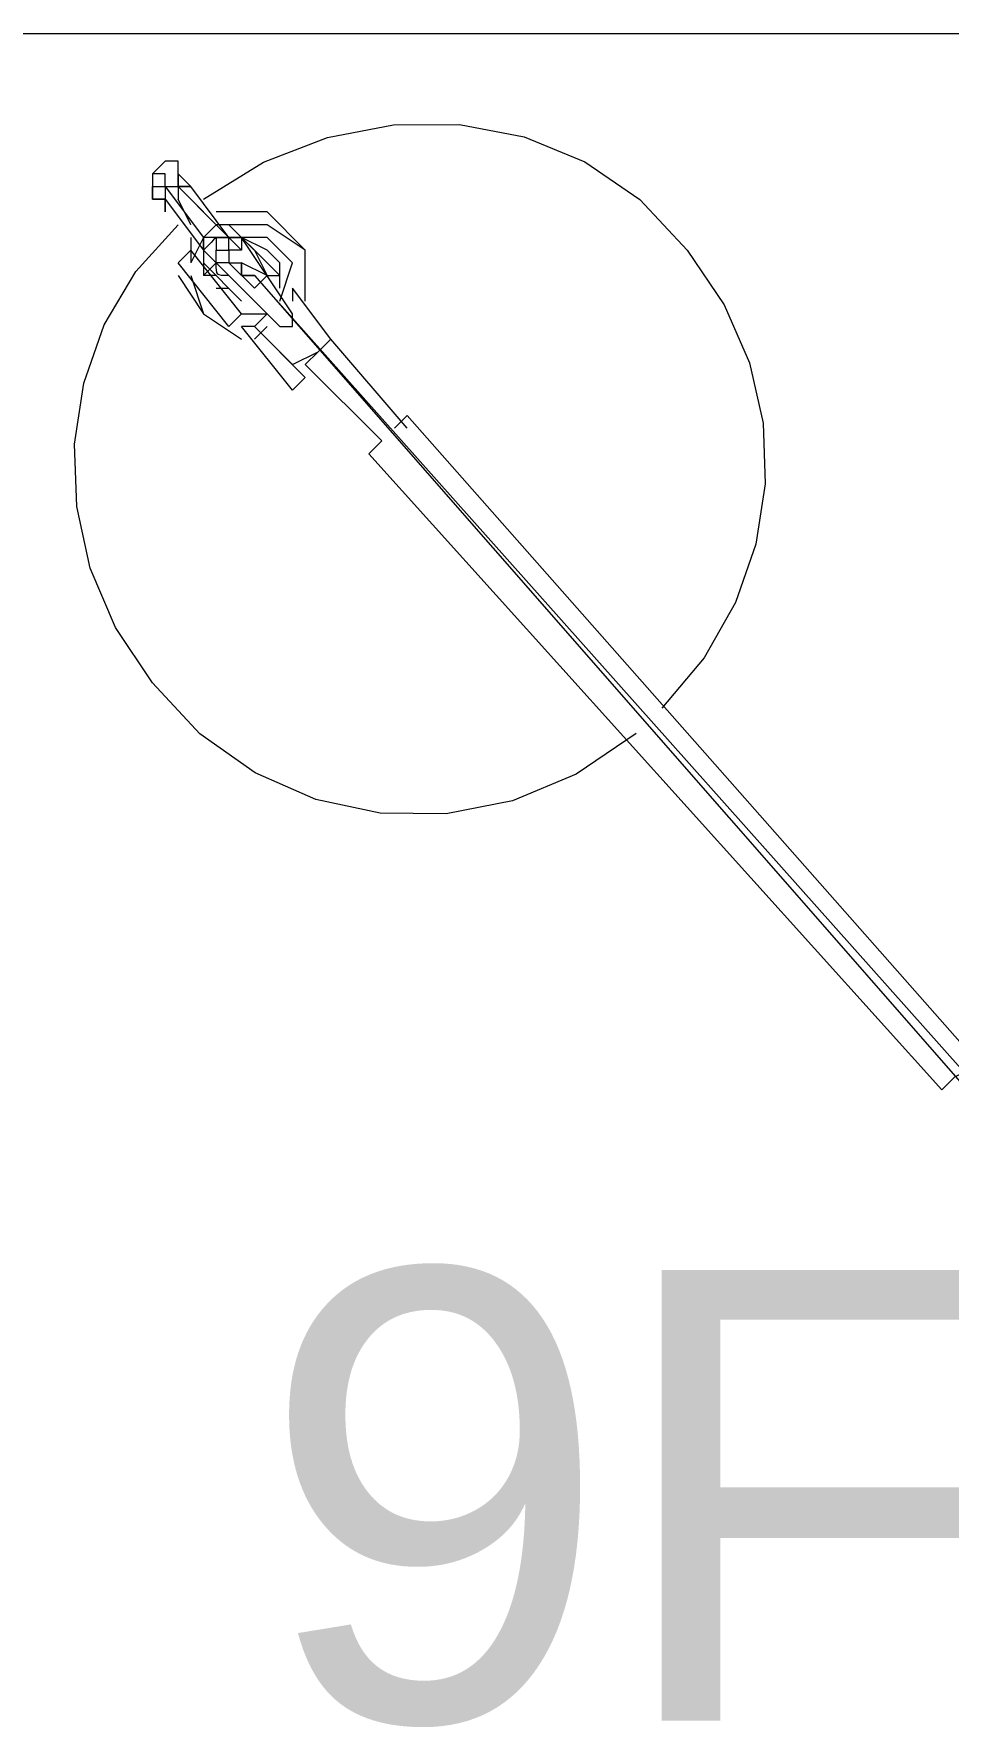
# Model space of a CAD drawing. Header units: millimetres. Extents: x 71769 to 78969, y 7991 to 11789.
# Drawn here: x 74127.4 to 74157.8, y 11263.7 to 11320.1 of the extents above; entities that cross this region are included whole.
import ezdxf

# ---------------------------------------------------------------- set-up
doc = ezdxf.new("R2010")
doc.units = ezdxf.units.MM
doc.header["$LTSCALE"] = 5
doc.header["$MEASUREMENT"] = 0
doc.linetypes.add('AUSGEZOGEN', pattern=[0])
doc.layers.add('204_180704_Marc Cain Einrichtung#Maßlinie 1_100', color=7, linetype='AUSGEZOGEN', lineweight=18)
doc.layers.add('E_BEL', color=1, linetype='CONTINUOUS')
doc.styles.add('ARIAL', font='arial.ttf')

msp = doc.modelspace()

# ---------------------------------------------------------------- linework, layer by layer
at = {"layer": '204_180704_Marc Cain Einrichtung#Maßlinie 1_100', "color": 251, "linetype": 'AUSGEZOGEN', "lineweight": 13, "true_color": 0x494949}
msp.add_line((74225.79, 11320.063), (74125.887, 11320.063), dxfattribs=at)
at = {"layer": '204_180704_Marc Cain Einrichtung#Maßlinie 1_100', "color": 18, "linetype": 'AUSGEZOGEN', "lineweight": 13, "true_color": 0x000000}
for p, q in [((74131.39, 11314.983), (74131.39, 11314.56)), ((74131.813, 11314.983), (74133.083, 11313.29)), ((74131.813, 11314.983), (74131.813, 11314.983)), ((74132.237, 11315.406), (74132.237, 11315.406)), ((74132.66, 11314.983), (74132.237, 11315.406)), ((74133.507, 11313.713), (74132.237, 11314.983)), ((74133.083, 11314.137), (74132.237, 11314.983)), ((74133.93, 11313.29), (74132.66, 11314.983)), ((74132.66, 11314.983), (74132.66, 11314.983)), ((74132.66, 11314.983), (74132.66, 11314.983)), ((74131.813, 11314.56), (74133.083, 11312.867)), ((74131.813, 11314.56), (74131.813, 11314.56)), ((74131.813, 11314.137), (74131.813, 11314.56)), ((74131.813, 11314.56), (74131.813, 11314.56)), ((74132.66, 11313.713), (74132.237, 11314.56)), ((74133.083, 11314.137), (74133.083, 11314.137)), ((74132.66, 11313.713), (74132.66, 11313.713)), ((74133.083, 11313.29), (74132.66, 11312.443)), ((74132.66, 11313.29), (74132.66, 11312.443)), ((74133.083, 11312.867), (74133.083, 11313.29)), ((74133.93, 11313.29), (74133.507, 11313.713)), ((74133.507, 11313.29), (74133.507, 11313.29)), ((74133.93, 11313.713), (74133.93, 11313.713)), ((74135.623, 11312.02), (74133.93, 11313.713)), ((74134.353, 11312.867), (74133.93, 11313.29)), ((74136.047, 11310.75), (74134.353, 11313.29)), ((74134.353, 11313.29), (74134.777, 11312.867)), ((74132.66, 11312.867), (74132.237, 11312.443)), ((74134.353, 11310.75), (74132.66, 11312.867)), ((74133.083, 11312.867), (74133.083, 11312.443)), ((74133.507, 11312.443), (74133.083, 11312.867)), ((74133.93, 11312.02), (74133.083, 11312.867)), ((74133.507, 11312.443), (74133.507, 11312.867)), ((74134.777, 11312.867), (74135.2, 11312.02)), ((74133.93, 11310.327), (74132.237, 11312.443)), ((74134.353, 11311.173), (74133.083, 11312.443)), ((74133.507, 11312.443), (74133.083, 11312.02)), ((74133.083, 11312.443), (74133.083, 11312.02)), ((74133.507, 11312.443), (74135.623, 11310.327)), ((74134.777, 11311.597), (74133.93, 11312.443)), ((74135.2, 11312.02), (74134.353, 11312.443)), ((74133.507, 11312.02), (74133.083, 11312.02)), ((74133.507, 11311.597), (74133.93, 11311.597)), ((74133.93, 11312.02), (74133.93, 11312.02)), ((74134.777, 11311.173), (74133.93, 11312.02)), ((74134.353, 11312.02), (74134.353, 11312.02)), ((74135.2, 11312.02), (74135.623, 11312.02)), ((74135.2, 11312.02), (74135.2, 11312.02)), ((74135.2, 11312.02), (74135.2, 11312.02)), ((74136.047, 11311.597), (74136.047, 11311.173)), ((74137.317, 11309.903), (74136.047, 11311.597)), ((74134.353, 11311.173), (74134.353, 11311.173)), ((74134.353, 11311.173), (74134.353, 11311.173)), ((74134.777, 11311.173), (74134.777, 11311.173)), ((74133.93, 11310.327), (74134.353, 11310.75)), ((74134.353, 11310.75), (74135.2, 11310.75)), ((74134.353, 11310.75), (74135.2, 11310.75)), ((74135.2, 11310.75), (74134.777, 11310.327)), ((74134.777, 11310.327), (74134.353, 11310.327)), ((74136.047, 11308.21), (74134.353, 11310.327)), ((74136.47, 11308.633), (74134.777, 11310.327)), ((74136.047, 11309.057), (74134.777, 11310.327)), ((74134.777, 11309.903), (74135.2, 11310.327)), ((74135.2, 11309.903), (74135.2, 11309.903)), ((74135.2, 11309.903), (74135.2, 11309.903)), ((74139.857, 11306.94), (74137.317, 11309.903)), ((74135.623, 11309.48), (74135.623, 11309.48)), ((74136.47, 11309.057), (74139.01, 11306.517)), ((74136.047, 11308.21), (74136.47, 11308.633)), ((74139.857, 11307.363), (74139.433, 11306.94)), ((74158.906, 11285.774), (74139.857, 11307.363)), ((74139.01, 11306.517), (74138.587, 11306.094)), ((74138.587, 11306.094), (74157.636, 11284.928))]:
    msp.add_line(p, q, dxfattribs=at)
for points in [[(74133.083, 11314.56), (74135.077, 11315.789), (74137.204, 11316.617), (74139.401, 11317.038), (74141.603, 11317.047), (74143.745, 11316.639), (74145.763, 11315.81), (74147.593, 11314.554), (74149.169, 11312.867), (74150.401, 11311.048), (74151.24, 11309.116), (74151.692, 11307.115), (74151.762, 11305.088), (74151.456, 11303.082), (74150.777, 11301.139), (74149.731, 11299.306), (74148.323, 11297.627)], [(74132.237, 11315.406), (74132.237, 11315.83), (74131.813, 11315.83), (74131.708, 11315.724), (74131.602, 11315.618), (74131.496, 11315.512), (74131.443, 11315.459), (74131.39, 11315.406)], [(74132.237, 11315.406), (74132.237, 11315.83), (74131.813, 11315.83), (74131.708, 11315.724), (74131.602, 11315.618), (74131.496, 11315.512), (74131.39, 11315.406), (74131.39, 11315.354), (74131.39, 11315.301), (74131.39, 11315.195), (74131.39, 11315.089), (74131.39, 11315.063), (74131.39, 11315.036), (74131.39, 11315.01), (74131.39, 11314.983)], [(74131.39, 11315.406), (74131.39, 11315.301), (74131.39, 11315.195), (74131.39, 11315.089), (74131.39, 11315.063), (74131.39, 11315.036), (74131.39, 11315.01), (74131.39, 11314.983)], [(74131.39, 11315.406), (74131.39, 11315.301), (74131.39, 11315.195), (74131.39, 11315.089), (74131.39, 11314.983), (74131.496, 11314.983), (74131.602, 11314.983), (74131.813, 11314.983), (74131.813, 11315.195), (74131.813, 11315.406), (74131.753, 11315.406), (74131.693, 11315.406), (74131.632, 11315.406), (74131.572, 11315.406), (74131.511, 11315.406), (74131.451, 11315.406), (74131.39, 11315.406), (74131.39, 11315.354), (74131.39, 11315.301), (74131.39, 11315.195), (74131.39, 11315.089), (74131.39, 11314.983), (74131.496, 11314.983), (74131.602, 11314.983), (74131.813, 11314.983), (74131.813, 11315.195), (74131.813, 11315.406), (74131.753, 11315.406), (74131.693, 11315.406), (74131.632, 11315.406), (74131.572, 11315.406), (74131.511, 11315.406), (74131.451, 11315.406), (74131.42, 11315.406), (74131.39, 11315.406)], [(74131.813, 11314.983), (74131.813, 11314.772), (74131.813, 11314.56), (74131.39, 11314.56), (74131.39, 11314.772), (74131.39, 11314.877), (74131.39, 11314.983)], [(74131.813, 11314.983), (74131.813, 11314.772), (74131.813, 11314.56), (74131.39, 11314.56), (74131.39, 11314.772), (74131.39, 11314.877), (74131.39, 11314.983)], [(74131.813, 11314.983), (74131.884, 11314.983), (74131.955, 11314.983), (74132.025, 11314.983), (74132.096, 11314.983), (74132.166, 11314.983), (74132.237, 11314.983)], [(74131.813, 11314.983), (74131.884, 11314.983), (74131.955, 11314.983), (74132.025, 11314.983), (74132.096, 11314.983), (74132.166, 11314.983), (74132.176, 11314.983), (74132.186, 11314.983), (74132.196, 11314.983), (74132.207, 11314.983), (74132.217, 11314.983), (74132.227, 11314.983), (74132.237, 11314.983)], [(74132.66, 11314.983), (74132.6, 11314.983), (74132.539, 11314.983), (74132.479, 11314.983), (74132.418, 11314.983), (74132.358, 11314.983), (74132.297, 11314.983), (74132.237, 11314.983), (74132.237, 11315.089), (74132.237, 11315.195), (74132.237, 11315.301), (74132.237, 11315.406)], [(74132.66, 11314.983), (74132.6, 11314.983), (74132.539, 11314.983), (74132.479, 11314.983), (74132.418, 11314.983), (74132.358, 11314.983), (74132.297, 11314.983), (74132.237, 11314.983), (74132.237, 11315.089), (74132.237, 11315.195), (74132.237, 11315.301), (74132.237, 11315.406)], [(74132.237, 11315.406), (74132.237, 11315.301), (74132.237, 11315.195), (74132.237, 11315.089), (74132.237, 11315.054), (74132.237, 11315.018), (74132.237, 11314.983)], [(74132.237, 11315.406), (74132.237, 11315.301), (74132.237, 11315.195), (74132.237, 11315.089), (74132.237, 11315.054), (74132.237, 11315.018), (74132.237, 11314.983)], [(74132.237, 11314.983), (74132.237, 11314.842), (74132.237, 11314.701), (74132.237, 11314.56)], [(74132.237, 11314.983), (74132.237, 11314.936), (74132.237, 11314.889), (74132.237, 11314.842), (74132.237, 11314.795), (74132.237, 11314.748), (74132.237, 11314.701), (74132.237, 11314.654), (74132.237, 11314.607), (74132.237, 11314.56)], [(74132.237, 11314.983), (74132.448, 11314.983), (74132.519, 11314.983), (74132.59, 11314.983), (74132.66, 11314.983)], [(74132.237, 11314.983), (74132.448, 11314.983), (74132.519, 11314.983), (74132.59, 11314.983), (74132.66, 11314.983)], [(74131.39, 11314.56), (74131.531, 11314.56), (74131.672, 11314.56), (74131.813, 11314.56), (74131.813, 11314.518), (74131.813, 11314.475), (74131.813, 11314.391), (74131.813, 11314.306), (74131.813, 11314.221), (74131.813, 11314.137), (74131.813, 11314.348), (74131.813, 11314.56)], [(74131.39, 11314.56), (74131.531, 11314.56), (74131.672, 11314.56), (74131.813, 11314.56), (74131.813, 11314.518), (74131.813, 11314.475), (74131.813, 11314.391), (74131.813, 11314.306), (74131.813, 11314.221), (74131.813, 11314.137), (74131.813, 11314.348), (74131.813, 11314.56)], [(74136.47, 11311.173), (74136.47, 11312.867), (74135.2, 11314.137), (74133.507, 11314.137)], [(74147.476, 11296.781), (74145.483, 11295.43), (74143.355, 11294.545), (74141.159, 11294.117), (74138.957, 11294.135), (74136.815, 11294.59), (74134.797, 11295.471), (74132.967, 11296.769), (74131.39, 11298.474), (74130.159, 11300.309), (74129.32, 11302.284), (74128.868, 11304.337), (74128.797, 11306.411), (74129.104, 11308.445), (74129.783, 11310.38), (74130.829, 11312.156), (74132.237, 11313.713)], [(74133.507, 11313.713), (74133.083, 11313.29), (74133.083, 11312.867)], [(74133.93, 11313.29), (74133.718, 11313.29), (74133.507, 11313.29), (74133.436, 11313.29), (74133.366, 11313.29), (74133.225, 11313.29), (74133.083, 11313.29), (74133.083, 11313.078), (74133.083, 11312.867)], [(74133.93, 11313.29), (74133.718, 11313.29), (74133.507, 11313.29), (74133.436, 11313.29), (74133.366, 11313.29), (74133.225, 11313.29), (74133.083, 11313.29), (74133.083, 11313.078), (74133.083, 11312.867)], [(74133.507, 11313.29), (74133.422, 11313.205), (74133.337, 11313.121), (74133.253, 11313.036), (74133.168, 11312.951), (74133.083, 11312.867)], [(74133.507, 11313.29), (74133.422, 11313.205), (74133.337, 11313.121), (74133.253, 11313.036), (74133.168, 11312.951), (74133.083, 11312.867)], [(74136.47, 11311.173), (74136.47, 11312.867), (74135.2, 11313.713), (74133.507, 11313.713)], [(74133.507, 11313.29), (74133.718, 11313.29), (74133.771, 11313.29), (74133.824, 11313.29), (74133.877, 11313.29), (74133.93, 11313.29)], [(74133.507, 11313.29), (74133.718, 11313.29), (74133.93, 11313.29), (74134.001, 11313.29), (74134.071, 11313.29), (74134.212, 11313.29), (74134.353, 11313.29)], [(74134.353, 11313.29), (74134.353, 11312.867), (74133.93, 11312.867), (74133.93, 11312.725), (74133.93, 11312.584), (74133.93, 11312.443), (74133.824, 11312.443), (74133.718, 11312.443), (74133.507, 11312.443)], [(74134.353, 11313.29), (74134.353, 11312.867), (74133.93, 11312.867), (74133.93, 11312.725), (74133.93, 11312.584), (74133.93, 11312.443), (74133.824, 11312.443), (74133.718, 11312.443), (74133.507, 11312.443)], [(74133.507, 11312.867), (74133.613, 11312.867), (74133.718, 11312.867), (74133.824, 11312.867), (74133.93, 11312.867), (74133.93, 11312.972), (74133.93, 11313.078), (74133.93, 11313.184), (74133.93, 11313.29)], [(74133.507, 11312.867), (74133.613, 11312.867), (74133.718, 11312.867), (74133.824, 11312.867), (74133.93, 11312.867), (74133.93, 11312.972), (74133.93, 11313.078), (74133.93, 11313.29), (74133.718, 11313.29), (74133.507, 11313.29), (74133.507, 11312.867)], [(74134.353, 11313.29), (74134.269, 11313.29), (74134.184, 11313.29), (74134.099, 11313.29), (74134.015, 11313.29), (74133.93, 11313.29)], [(74134.353, 11313.29), (74134.269, 11313.29), (74134.184, 11313.29), (74134.099, 11313.29), (74134.015, 11313.29), (74133.93, 11313.29)], [(74134.353, 11313.29), (74134.142, 11313.29), (74133.93, 11313.29)], [(74134.353, 11313.29), (74134.142, 11313.29), (74133.93, 11313.29)], [(74135.623, 11311.173), (74136.047, 11312.443), (74135.2, 11313.29), (74134.353, 11313.29)], [(74135.623, 11311.597), (74135.623, 11312.443), (74135.2, 11312.867), (74134.353, 11313.29)], [(74133.507, 11312.443), (74133.507, 11312.584), (74133.507, 11312.725), (74133.507, 11312.773), (74133.507, 11312.82), (74133.507, 11312.867)], [(74133.507, 11312.443), (74133.507, 11312.584), (74133.507, 11312.725), (74133.507, 11312.773), (74133.507, 11312.82), (74133.507, 11312.867)], [(74133.93, 11312.02), (74133.79, 11312.021), (74133.685, 11312.027), (74133.61, 11312.042), (74133.56, 11312.073), (74133.529, 11312.123), (74133.513, 11312.199), (74133.508, 11312.304), (74133.507, 11312.443)], [(74133.93, 11312.443), (74134.142, 11312.443), (74134.248, 11312.443), (74134.353, 11312.443)], [(74133.93, 11312.443), (74134.142, 11312.443), (74134.248, 11312.443), (74134.353, 11312.443)], [(74134.353, 11312.443), (74134.353, 11312.42), (74134.353, 11312.396), (74134.353, 11312.373), (74134.353, 11312.349), (74134.353, 11312.326), (74134.353, 11312.302), (74134.353, 11312.279), (74134.353, 11312.255), (74134.353, 11312.232), (74134.353, 11312.208), (74134.353, 11312.185), (74134.353, 11312.161), (74134.353, 11312.138), (74134.353, 11312.114), (74134.353, 11312.091), (74134.353, 11312.067), (74134.353, 11312.043), (74134.353, 11312.032), (74134.353, 11312.02)], [(74134.353, 11312.443), (74134.353, 11312.232), (74134.353, 11312.02), (74134.353, 11312.126), (74134.353, 11312.232), (74134.353, 11312.337), (74134.353, 11312.443)], [(74134.353, 11312.02), (74134.353, 11312.232), (74134.353, 11312.337), (74134.353, 11312.443)], [(74132.237, 11312.02), (74133.083, 11310.75), (74134.353, 11309.903)], [(74132.66, 11312.02), (74133.083, 11310.75), (74134.353, 11309.903)], [(74134.353, 11312.02), (74134.565, 11312.02), (74134.777, 11312.02)], [(74134.353, 11312.02), (74134.565, 11312.02), (74134.777, 11312.02), (74134.565, 11312.02), (74134.353, 11312.02)], [(74134.777, 11312.02), (74134.565, 11312.02), (74134.353, 11312.02)], [(74158.906, 11284.928), (74134.777, 11312.02), (74158.482, 11284.928)], [(74134.777, 11311.597), (74134.988, 11311.808), (74135.2, 11312.02)], [(74135.623, 11310.327), (74135.835, 11310.327), (74136.047, 11310.327), (74136.047, 11310.433), (74136.047, 11310.538), (74136.047, 11310.644), (74136.047, 11310.75)], [(74136.047, 11310.327), (74136.047, 11310.538), (74136.047, 11310.644), (74136.047, 11310.75)], [(74135.623, 11310.327), (74135.835, 11310.327), (74135.941, 11310.327), (74136.047, 11310.327)], [(74136.047, 11309.057), (74136.893, 11309.48), (74137.317, 11309.903)], [(74137.317, 11309.903), (74136.893, 11309.48), (74136.47, 11309.057)], [(74158.906, 11285.774), (74158.059, 11285.351), (74157.636, 11284.928)]]:
    msp.add_lwpolyline(points, dxfattribs=at)

# ---------------------------------------------------------------- texts
at = {"layer": 'E_BEL', "style": 'ARIAL'}
msp.add_text('9F2', height=15, dxfattribs=at).set_placement((74134.948, 11263.938))

doc.saveas('drawing.dxf')
